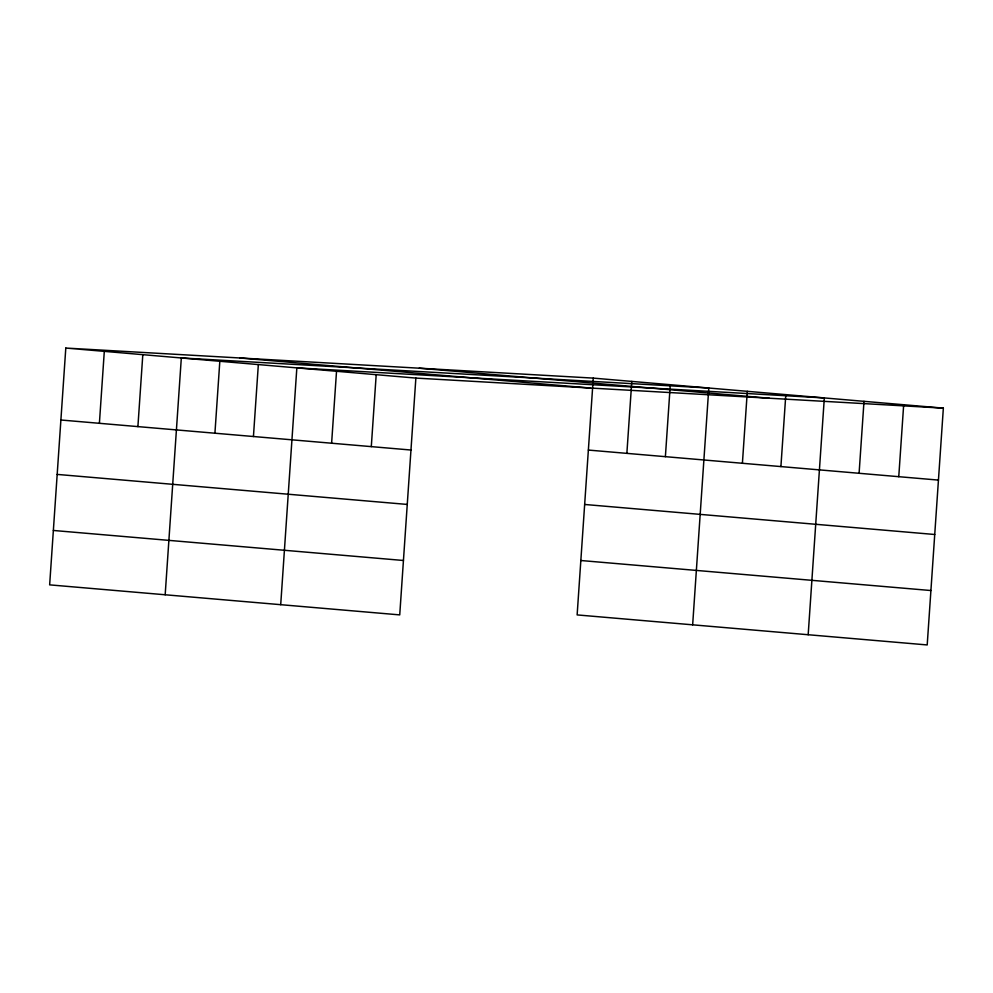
<?xml version="1.0" encoding="UTF-8"?>
<svg xmlns="http://www.w3.org/2000/svg" width="993" height="993" viewBox="0 0 993 993"><rect width="100%" height="100%" fill="white"/><g stroke="black" fill="none" stroke-linecap="round" stroke-linejoin="round"><path stroke-width="1.49" d="M65.799 348.059L49.65 584.865L399.732 614.89L415.868 378.085L65.799 348.059L593.268 378.11L943.35 408.135L927.201 644.941L577.132 614.915L593.268 378.11M99.399 423.303L104.302 351.361M137.903 426.605L142.806 354.662M165.173 594.77L181.322 357.964L708.791 388.027L692.655 624.833M214.922 433.221L219.825 361.266M253.438 436.523L258.341 364.568M280.709 604.675L296.845 367.869L824.327 397.932L808.178 634.738M331.612 443.226L336.528 371.27M371.295 446.627L376.198 374.671M626.868 453.367L631.784 381.411M665.384 456.668L670.287 384.713M742.404 463.272L747.307 391.329M780.908 466.573L785.811 394.631M859.094 473.276L863.997 401.333M898.764 476.69L903.68 404.734M415.868 378.085L943.35 408.135M419.207 368.192L769.277 398.218M239.859 357.976L589.941 388.002M588.365 450.065L938.447 480.091M60.883 420.002L410.965 450.028M584.654 504.469L934.736 534.495M57.184 474.406L407.267 504.432M580.831 560.511L930.913 590.537M53.361 530.461L403.443 560.486"/></g></svg>
